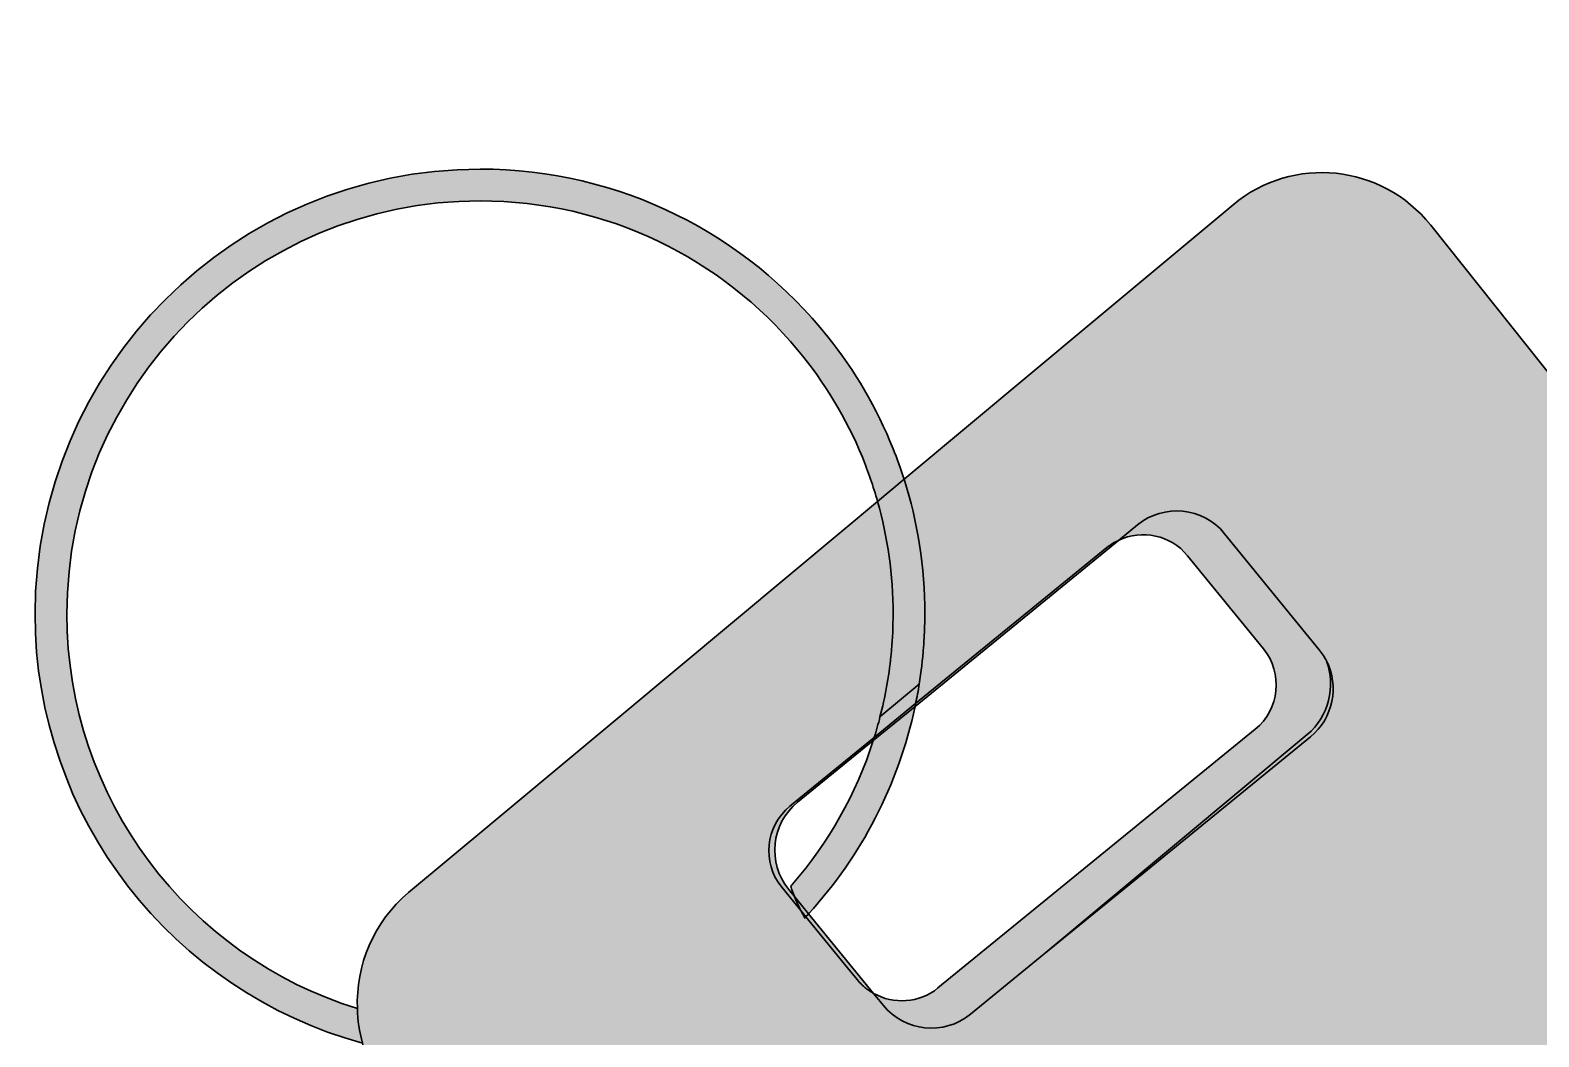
# Model space of a CAD drawing. Header units: inches. Extents: x 16.2 to 90.6, y -23.4 to 1.1.
# Drawn here: x 80.587 to 82.431, y -14.994 to -13.763 of the extents above; entities that cross this region are included whole.
import ezdxf

# ---------------------------------------------------------------- set-up
doc = ezdxf.new("R2010")
doc.units = ezdxf.units.IN
doc.header["$MEASUREMENT"] = 0
doc.layers.add('Layer 3', color=7, linetype='Continuous')
doc.layers.add('Layer 6', color=7, linetype='Continuous')

# ---------------------------------------------------------------- blocks, each defined once
blk = doc.blocks.new('block 12')
at = {"layer": 'Layer 3', "true_color": 0xbbc0c6}
h = blk.add_hatch(color=9, dxfattribs=at)
h.dxf.hatch_style = 2
h.paths.add_polyline_path([(69.2504, -3.5436), (69.2504, -18.5174), (90.1283, -18.5174), (90.1283, -3.5436)])
h.paths.add_polyline_path([(84.9681, -18.1737), (73.7988, -18.1737), (73.7988, -5.4579), (84.9681, -5.4579)])
blk = doc.blocks.new('block 35')
at = {"layer": 'Layer 6', "true_color": 0xf2f2f2}
h = blk.add_hatch(color=7, dxfattribs=at)
h.dxf.hatch_style = 2
edge = h.paths.add_edge_path()
edge.add_spline(control_points=[(82.8232, -14.6587), (82.8232, -14.6587), (82.2992, -14.0014), (82.2992, -14.0014), (82.2394, -13.9267), (82.1308, -13.9154), (82.0576, -13.9764), (82.0576, -13.9764), (81.8839, -14.1214), (81.8839, -14.1214), (81.8839, -14.1214), (81.6553, -14.3121), (81.6553, -14.3121), (81.6717, -14.364), (81.6806, -14.4194), (81.6806, -14.4768), (81.6806, -14.4868), (81.6803, -14.4967), (81.6797, -14.5065), (81.6796, -14.51), (81.6794, -14.5136), (81.679, -14.5171), (81.6779, -14.5325), (81.6761, -14.5476), (81.6738, -14.5626), (81.6738, -14.5626), (81.6258, -14.6026), (81.6258, -14.6026), (81.6321, -14.5786), (81.6365, -14.5537), (81.6392, -14.5285), (81.6394, -14.526), (81.6397, -14.5235), (81.6399, -14.521), (81.6411, -14.5064), (81.6418, -14.4917), (81.6418, -14.4768), (81.6418, -14.429), (81.6351, -14.3829), (81.6228, -14.3392), (81.6228, -14.3392), (81.5807, -14.3743), (81.5807, -14.3743), (81.5807, -14.3743), (81.31, -14.6), (81.31, -14.6), (81.31, -14.6), (81.1511, -14.7325), (81.1511, -14.7325), (81.1511, -14.7325), (81.0494, -14.8174), (81.0494, -14.8174), (81.0064, -14.8532), (80.9849, -14.9064), (80.9867, -14.9593), (80.9871, -14.9735), (80.9892, -14.9876), (80.9929, -15.0014), (80.9936, -15.0039), (80.9943, -15.0062), (80.9951, -15.0086), (80.9985, -15.0193), (81.0029, -15.0294), (81.0086, -15.0394), (81.0086, -15.0394), (81.0086, -15.0399), (81.0086, -15.0399), (81.0131, -15.0482), (81.0185, -15.0563), (81.0246, -15.0639), (81.0246, -15.064), (81.0247, -15.0642), (81.0249, -15.0643), (81.0249, -15.0643), (81.549, -15.7217), (81.549, -15.7217), (81.6086, -15.7965), (81.7172, -15.8078), (81.7903, -15.7468), (81.7903, -15.7468), (81.8176, -15.7242), (81.8176, -15.7242), (81.8219, -15.7218), (81.8261, -15.719), (81.8299, -15.7158), (81.8299, -15.7158), (81.9786, -15.5918), (81.9786, -15.5918), (81.9786, -15.5918), (81.9882, -15.5838), (81.9882, -15.5838), (81.9882, -15.5838), (82.0086, -15.5668), (82.0086, -15.5668), (82.0086, -15.5668), (82.0179, -15.559), (82.0179, -15.559), (82.0179, -15.559), (82.0665, -15.5185), (82.0665, -15.5185), (82.0665, -15.5185), (82.0674, -15.5178), (82.0674, -15.5178), (82.0674, -15.5178), (82.0758, -15.5107), (82.0758, -15.5107), (82.0747, -15.5092), (82.0738, -15.5075), (82.0728, -15.5058), (82.0728, -15.5058), (82.0764, -15.5103), (82.0764, -15.5103), (82.0764, -15.5103), (82.0881, -15.5006), (82.0881, -15.5006), (82.0881, -15.5006), (82.0972, -15.4929), (82.0972, -15.4929), (82.0972, -15.4929), (82.1047, -15.4867), (82.1047, -15.4867), (82.1047, -15.4867), (82.1304, -15.52), (82.1304, -15.52), (82.1304, -15.52), (82.1319, -15.5219), (82.1319, -15.5219), (82.1319, -15.5219), (82.1329, -15.5231), (82.1329, -15.5231), (82.1329, -15.5231), (82.1364, -15.5275), (82.1364, -15.5275), (82.1364, -15.5275), (82.1378, -15.5294), (82.1378, -15.5294), (82.1378, -15.5294), (82.1387, -15.5307), (82.1387, -15.5307), (82.1387, -15.5307), (82.1556, -15.5525), (82.1556, -15.5525), (82.1556, -15.5525), (82.2221, -15.4971), (82.2221, -15.4971), (82.2221, -15.4971), (82.2342, -15.4871), (82.2342, -15.4871), (82.2342, -15.4871), (82.2432, -15.4796), (82.2432, -15.4796), (82.2432, -15.4796), (82.3515, -15.3892), (82.3515, -15.3892), (82.3515, -15.3892), (82.3681, -15.3819), (82.3681, -15.3819), (82.3681, -15.3819), (82.3496, -15.3536), (82.3496, -15.3536), (82.3496, -15.3536), (82.2999, -15.2904), (82.2999, -15.2904), (82.2999, -15.2904), (82.3557, -15.245), (82.3557, -15.245), (82.3557, -15.245), (82.4939, -15.1324), (82.4939, -15.1324), (82.4939, -15.1324), (82.5408, -15.0942), (82.5408, -15.0942), (82.5408, -15.0942), (82.5693, -15.071), (82.5693, -15.071), (82.5693, -15.071), (82.574, -15.0671), (82.574, -15.0671), (82.574, -15.0671), (82.5757, -15.0657), (82.5757, -15.0657), (82.5757, -15.0657), (82.575, -15.0649), (82.575, -15.0649), (82.575, -15.0649), (82.576, -15.064), (82.576, -15.064), (82.576, -15.064), (82.5767, -15.0649), (82.5767, -15.0649), (82.5767, -15.0649), (82.5889, -15.0806), (82.5889, -15.0806), (82.5889, -15.0806), (82.7988, -14.9057), (82.7988, -14.9057), (82.8108, -14.8956), (82.8213, -14.884), (82.8299, -14.8715), (82.835, -14.8642), (82.8396, -14.8564), (82.8435, -14.8483), (82.8471, -14.8408), (82.8503, -14.8331), (82.8528, -14.8251), (82.8706, -14.77), (82.8615, -14.7068), (82.8232, -14.6587)], knot_values=[0, 0, 0, 0, 1, 1, 1, 2, 2, 2, 3, 3, 3, 4, 4, 4, 5, 5, 5, 6, 6, 6, 7, 7, 7, 8, 8, 8, 9, 9, 9, 10, 10, 10, 11, 11, 11, 12, 12, 12, 13, 13, 13, 14, 14, 14, 15, 15, 15, 16, 16, 16, 17, 17, 17, 18, 18, 18, 19, 19, 19, 20, 20, 20, 21, 21, 21, 22, 22, 22, 23, 23, 23, 24, 24, 24, 25, 25, 25, 26, 26, 26, 27, 27, 27, 28, 28, 28, 29, 29, 29, 30, 30, 30, 31, 31, 31, 32, 32, 32, 33, 33, 33, 34, 34, 34, 35, 35, 35, 36, 36, 36, 37, 37, 37, 38, 38, 38, 39, 39, 39, 40, 40, 40, 41, 41, 41, 42, 42, 42, 43, 43, 43, 44, 44, 44, 45, 45, 45, 46, 46, 46, 47, 47, 47, 48, 48, 48, 49, 49, 49, 50, 50, 50, 51, 51, 51, 52, 52, 52, 53, 53, 53, 54, 54, 54, 55, 55, 55, 56, 56, 56, 57, 57, 57, 58, 58, 58, 59, 59, 59, 60, 60, 60, 61, 61, 61, 62, 62, 62, 63, 63, 63, 64, 64, 64, 65, 65, 65, 66, 66, 66, 67, 67, 67, 68, 68, 68, 69, 69, 69, 69], degree=3, periodic=1)
edge = h.paths.add_edge_path()
edge.add_spline(control_points=[(82.1521, -14.6271), (82.1521, -14.6271), (81.9375, -14.8021), (81.9375, -14.8021), (81.9375, -14.8021), (81.8261, -14.8929), (81.8261, -14.8929), (81.8261, -14.8929), (81.7364, -14.9661), (81.7364, -14.9661), (81.704, -14.9925), (81.6561, -14.9876), (81.6299, -14.9553), (81.6299, -14.9553), (81.6179, -14.9406), (81.6179, -14.9406), (81.6164, -14.9397), (81.6149, -14.9389), (81.6135, -14.9379), (81.6132, -14.9376), (81.6128, -14.9375), (81.6125, -14.9372), (81.6107, -14.9361), (81.609, -14.9347), (81.6074, -14.9333), (81.6061, -14.9324), (81.6049, -14.9313), (81.6037, -14.9301), (81.6018, -14.9282), (81.5999, -14.9262), (81.5981, -14.924), (81.5981, -14.924), (81.5896, -14.9138), (81.5896, -14.9138), (81.5896, -14.9138), (81.5351, -14.8469), (81.5351, -14.8469), (81.5347, -14.8474), (81.5343, -14.8479), (81.5337, -14.8485), (81.5321, -14.8454), (81.5304, -14.8424), (81.5289, -14.8392), (81.5289, -14.8392), (81.5056, -14.8106), (81.5056, -14.8106), (81.4811, -14.7807), (81.4857, -14.7363), (81.5156, -14.7119), (81.5156, -14.7119), (81.6188, -14.6278), (81.6188, -14.6278), (81.6188, -14.6278), (81.6694, -14.5864), (81.6694, -14.5864), (81.6694, -14.5864), (81.9033, -14.3956), (81.9033, -14.3956), (81.9078, -14.3919), (81.9125, -14.389), (81.9175, -14.3868), (81.9175, -14.3868), (81.9407, -14.3678), (81.9407, -14.3678), (81.9731, -14.3415), (82.021, -14.3464), (82.0472, -14.3786), (82.0472, -14.3786), (82.1629, -14.5206), (82.1629, -14.5206), (82.1664, -14.5249), (82.1693, -14.5294), (82.1718, -14.5342), (82.1875, -14.5651), (82.1801, -14.6042), (82.1521, -14.6271)], knot_values=[0, 0, 0, 0, 1, 1, 1, 2, 2, 2, 3, 3, 3, 4, 4, 4, 5, 5, 5, 6, 6, 6, 7, 7, 7, 8, 8, 8, 9, 9, 9, 10, 10, 10, 11, 11, 11, 12, 12, 12, 13, 13, 13, 14, 14, 14, 15, 15, 15, 16, 16, 16, 17, 17, 17, 18, 18, 18, 19, 19, 19, 20, 20, 20, 21, 21, 21, 22, 22, 22, 23, 23, 23, 24, 24, 24, 25, 25, 25, 25], degree=3, periodic=1)
h = blk.add_hatch(color=7, dxfattribs=at)
h.dxf.hatch_style = 2
h.paths.add_polyline_path([(82.576, -15.064), (82.575, -15.0649), (82.5757, -15.0657), (82.5767, -15.0649)])
edge = h.paths.add_edge_path()
edge.add_spline(control_points=[(81.6553, -14.3121), (81.6553, -14.3121), (81.6228, -14.3392), (81.6228, -14.3392), (81.6351, -14.3829), (81.6418, -14.429), (81.6418, -14.4768), (81.6418, -14.4917), (81.6411, -14.5064), (81.6399, -14.521), (81.6397, -14.5235), (81.6394, -14.526), (81.6392, -14.5285), (81.6365, -14.5537), (81.6321, -14.5786), (81.6258, -14.6026), (81.6258, -14.6026), (81.6738, -14.5626), (81.6738, -14.5626), (81.6761, -14.5476), (81.6779, -14.5325), (81.679, -14.5171), (81.6794, -14.5136), (81.6796, -14.51), (81.6797, -14.5065), (81.6803, -14.4967), (81.6806, -14.4868), (81.6806, -14.4768), (81.6806, -14.4194), (81.6717, -14.364), (81.6553, -14.3121)], knot_values=[0, 0, 0, 0, 1, 1, 1, 2, 2, 2, 3, 3, 3, 4, 4, 4, 5, 5, 5, 6, 6, 6, 7, 7, 7, 8, 8, 8, 9, 9, 9, 10, 10, 10, 10], degree=3, periodic=1)
h = blk.add_hatch(color=7, dxfattribs=at)
h.dxf.hatch_style = 2
edge = h.paths.add_edge_path()
edge.add_spline(control_points=[(82.1521, -14.6271), (82.1521, -14.6271), (81.9375, -14.8021), (81.9375, -14.8021), (81.9375, -14.8021), (81.8261, -14.8929), (81.8261, -14.8929), (81.8261, -14.8929), (81.7364, -14.9661), (81.7364, -14.9661), (81.704, -14.9925), (81.6561, -14.9876), (81.6299, -14.9553), (81.6299, -14.9553), (81.6179, -14.9406), (81.6179, -14.9406), (81.6424, -14.9544), (81.6738, -14.9528), (81.6967, -14.934), (81.6967, -14.934), (82.0846, -14.6178), (82.0846, -14.6178), (82.1144, -14.5935), (82.119, -14.549), (82.0946, -14.5192), (82.0946, -14.5192), (82.0019, -14.4056), (82.0019, -14.4056), (81.9813, -14.3801), (81.946, -14.3731), (81.9175, -14.3868), (81.9175, -14.3868), (81.9407, -14.3678), (81.9407, -14.3678), (81.9731, -14.3415), (82.021, -14.3464), (82.0472, -14.3786), (82.0472, -14.3786), (82.1629, -14.5206), (82.1629, -14.5206), (82.1664, -14.5249), (82.1693, -14.5294), (82.1718, -14.5342), (82.1875, -14.5651), (82.1801, -14.6042), (82.1521, -14.6271)], knot_values=[0, 0, 0, 0, 1, 1, 1, 2, 2, 2, 3, 3, 3, 4, 4, 4, 5, 5, 5, 6, 6, 6, 7, 7, 7, 8, 8, 8, 9, 9, 9, 10, 10, 10, 11, 11, 11, 12, 12, 12, 13, 13, 13, 14, 14, 14, 15, 15, 15, 15], degree=3, periodic=1)
h = blk.add_hatch(color=7, dxfattribs=at)
h.dxf.hatch_style = 2
edge = h.paths.add_edge_path()
edge.add_spline(control_points=[(82.1521, -14.6271), (82.1521, -14.6271), (81.9375, -14.8021), (81.9375, -14.8021), (81.9375, -14.8021), (81.8261, -14.8929), (81.8261, -14.8929), (81.8261, -14.8929), (81.7364, -14.9661), (81.7364, -14.9661), (81.704, -14.9925), (81.6561, -14.9876), (81.6299, -14.9553), (81.6299, -14.9553), (81.6179, -14.9406), (81.6179, -14.9406), (81.6424, -14.9544), (81.6738, -14.9528), (81.6967, -14.934), (81.6967, -14.934), (82.0846, -14.6178), (82.0846, -14.6178), (82.1144, -14.5935), (82.119, -14.549), (82.0946, -14.5192), (82.0946, -14.5192), (82.0019, -14.4056), (82.0019, -14.4056), (81.9813, -14.3801), (81.946, -14.3731), (81.9175, -14.3868), (81.9175, -14.3868), (81.9407, -14.3678), (81.9407, -14.3678), (81.9731, -14.3415), (82.021, -14.3464), (82.0472, -14.3786), (82.0472, -14.3786), (82.1629, -14.5206), (82.1629, -14.5206), (82.1664, -14.5249), (82.1693, -14.5294), (82.1718, -14.5342), (82.1875, -14.5651), (82.1801, -14.6042), (82.1521, -14.6271)], knot_values=[0, 0, 0, 0, 1, 1, 1, 2, 2, 2, 3, 3, 3, 4, 4, 4, 5, 5, 5, 6, 6, 6, 7, 7, 7, 8, 8, 8, 9, 9, 9, 10, 10, 10, 11, 11, 11, 12, 12, 12, 13, 13, 13, 14, 14, 14, 15, 15, 15, 15], degree=3, periodic=1)
h = blk.add_hatch(color=7, dxfattribs=at)
h.dxf.hatch_style = 2
edge = h.paths.add_edge_path()
edge.add_spline(control_points=[(82.1521, -14.6271), (82.1521, -14.6271), (81.9375, -14.8021), (81.9375, -14.8021), (81.9375, -14.8021), (81.8261, -14.8929), (81.8261, -14.8929), (81.8261, -14.8929), (81.7364, -14.9661), (81.7364, -14.9661), (81.704, -14.9925), (81.6561, -14.9876), (81.6299, -14.9553), (81.6299, -14.9553), (81.6179, -14.9406), (81.6179, -14.9406), (81.6424, -14.9544), (81.6738, -14.9528), (81.6967, -14.934), (81.6967, -14.934), (82.0846, -14.6178), (82.0846, -14.6178), (82.1144, -14.5935), (82.119, -14.549), (82.0946, -14.5192), (82.0946, -14.5192), (82.0019, -14.4056), (82.0019, -14.4056), (81.9813, -14.3801), (81.946, -14.3731), (81.9175, -14.3868), (81.9175, -14.3868), (81.9407, -14.3678), (81.9407, -14.3678), (81.9731, -14.3415), (82.021, -14.3464), (82.0472, -14.3786), (82.0472, -14.3786), (82.1629, -14.5206), (82.1629, -14.5206), (82.1664, -14.5249), (82.1693, -14.5294), (82.1718, -14.5342), (82.1875, -14.5651), (82.1801, -14.6042), (82.1521, -14.6271)], knot_values=[0, 0, 0, 0, 1, 1, 1, 2, 2, 2, 3, 3, 3, 4, 4, 4, 5, 5, 5, 6, 6, 6, 7, 7, 7, 8, 8, 8, 9, 9, 9, 10, 10, 10, 11, 11, 11, 12, 12, 12, 13, 13, 13, 14, 14, 14, 15, 15, 15, 15], degree=3, periodic=1)
h = blk.add_hatch(color=7, dxfattribs=at)
h.dxf.hatch_style = 2
edge = h.paths.add_edge_path()
edge.add_spline(control_points=[(81.5142, -14.8135), (81.5142, -14.8135), (81.5213, -14.8221), (81.5213, -14.8221), (81.5213, -14.8221), (81.5213, -14.8222), (81.5213, -14.8222), (81.5213, -14.8222), (81.5385, -14.8433), (81.5385, -14.8433), (81.5385, -14.8433), (81.6179, -14.9406), (81.6179, -14.9406), (81.6164, -14.9397), (81.6149, -14.9389), (81.6135, -14.9379), (81.6132, -14.9376), (81.6128, -14.9375), (81.6125, -14.9372), (81.6107, -14.9361), (81.609, -14.9347), (81.6074, -14.9333), (81.6061, -14.9324), (81.6049, -14.9313), (81.6037, -14.9301), (81.6018, -14.9282), (81.5999, -14.9262), (81.5981, -14.924), (81.5981, -14.924), (81.5896, -14.9138), (81.5896, -14.9138), (81.5896, -14.9138), (81.5351, -14.8469), (81.5351, -14.8469), (81.5351, -14.8469), (81.5289, -14.8392), (81.5289, -14.8392), (81.5289, -14.8392), (81.5056, -14.8106), (81.5056, -14.8106), (81.4811, -14.7807), (81.4857, -14.7363), (81.5156, -14.7119), (81.5156, -14.7119), (81.6188, -14.6278), (81.6188, -14.6278), (81.6188, -14.6278), (81.6694, -14.5864), (81.6694, -14.5864), (81.6694, -14.5864), (81.9033, -14.3956), (81.9033, -14.3956), (81.9078, -14.3919), (81.9125, -14.389), (81.9175, -14.3868), (81.9175, -14.3868), (81.6688, -14.5897), (81.6688, -14.5897), (81.6688, -14.5897), (81.6175, -14.6315), (81.6175, -14.6315), (81.6175, -14.6315), (81.525, -14.7069), (81.525, -14.7069), (81.4926, -14.7332), (81.4878, -14.7812), (81.5142, -14.8135)], knot_values=[0, 0, 0, 0, 1, 1, 1, 2, 2, 2, 3, 3, 3, 4, 4, 4, 5, 5, 5, 6, 6, 6, 7, 7, 7, 8, 8, 8, 9, 9, 9, 10, 10, 10, 11, 11, 11, 12, 12, 12, 13, 13, 13, 14, 14, 14, 15, 15, 15, 16, 16, 16, 17, 17, 17, 18, 18, 18, 19, 19, 19, 20, 20, 20, 21, 21, 21, 22, 22, 22, 22], degree=3, periodic=1)
h = blk.add_hatch(color=7, dxfattribs=at)
h.dxf.hatch_style = 2
edge = h.paths.add_edge_path()
edge.add_spline(control_points=[(81.5142, -14.8135), (81.5142, -14.8135), (81.5213, -14.8221), (81.5213, -14.8221), (81.5213, -14.8221), (81.5213, -14.8222), (81.5213, -14.8222), (81.5213, -14.8222), (81.5385, -14.8433), (81.5385, -14.8433), (81.5385, -14.8433), (81.6179, -14.9406), (81.6179, -14.9406), (81.6164, -14.9397), (81.6149, -14.9389), (81.6135, -14.9379), (81.6132, -14.9376), (81.6128, -14.9375), (81.6125, -14.9372), (81.6107, -14.9361), (81.609, -14.9347), (81.6074, -14.9333), (81.6061, -14.9324), (81.6049, -14.9313), (81.6037, -14.9301), (81.6018, -14.9282), (81.5999, -14.9262), (81.5981, -14.924), (81.5981, -14.924), (81.5896, -14.9138), (81.5896, -14.9138), (81.5896, -14.9138), (81.5351, -14.8469), (81.5351, -14.8469), (81.5351, -14.8469), (81.5289, -14.8392), (81.5289, -14.8392), (81.5289, -14.8392), (81.5056, -14.8106), (81.5056, -14.8106), (81.4811, -14.7807), (81.4857, -14.7363), (81.5156, -14.7119), (81.5156, -14.7119), (81.6188, -14.6278), (81.6188, -14.6278), (81.6188, -14.6278), (81.6694, -14.5864), (81.6694, -14.5864), (81.6694, -14.5864), (81.9033, -14.3956), (81.9033, -14.3956), (81.9078, -14.3919), (81.9125, -14.389), (81.9175, -14.3868), (81.9175, -14.3868), (81.6688, -14.5897), (81.6688, -14.5897), (81.6688, -14.5897), (81.6175, -14.6315), (81.6175, -14.6315), (81.6175, -14.6315), (81.525, -14.7069), (81.525, -14.7069), (81.4926, -14.7332), (81.4878, -14.7812), (81.5142, -14.8135)], knot_values=[0, 0, 0, 0, 1, 1, 1, 2, 2, 2, 3, 3, 3, 4, 4, 4, 5, 5, 5, 6, 6, 6, 7, 7, 7, 8, 8, 8, 9, 9, 9, 10, 10, 10, 11, 11, 11, 12, 12, 12, 13, 13, 13, 14, 14, 14, 15, 15, 15, 16, 16, 16, 17, 17, 17, 18, 18, 18, 19, 19, 19, 20, 20, 20, 21, 21, 21, 22, 22, 22, 22], degree=3, periodic=1)
h = blk.add_hatch(color=7, dxfattribs=at)
h.dxf.hatch_style = 2
edge = h.paths.add_edge_path()
edge.add_spline(control_points=[(81.5142, -14.8135), (81.5142, -14.8135), (81.5213, -14.8221), (81.5213, -14.8221), (81.5213, -14.8221), (81.5213, -14.8222), (81.5213, -14.8222), (81.5213, -14.8222), (81.5385, -14.8433), (81.5385, -14.8433), (81.5385, -14.8433), (81.6179, -14.9406), (81.6179, -14.9406), (81.6164, -14.9397), (81.6149, -14.9389), (81.6135, -14.9379), (81.6132, -14.9376), (81.6128, -14.9375), (81.6125, -14.9372), (81.6107, -14.9361), (81.609, -14.9347), (81.6074, -14.9333), (81.6061, -14.9324), (81.6049, -14.9313), (81.6037, -14.9301), (81.6018, -14.9282), (81.5999, -14.9262), (81.5981, -14.924), (81.5981, -14.924), (81.5896, -14.9138), (81.5896, -14.9138), (81.5896, -14.9138), (81.5351, -14.8469), (81.5351, -14.8469), (81.5351, -14.8469), (81.5289, -14.8392), (81.5289, -14.8392), (81.5289, -14.8392), (81.5056, -14.8106), (81.5056, -14.8106), (81.4811, -14.7807), (81.4857, -14.7363), (81.5156, -14.7119), (81.5156, -14.7119), (81.6188, -14.6278), (81.6188, -14.6278), (81.6188, -14.6278), (81.6694, -14.5864), (81.6694, -14.5864), (81.6694, -14.5864), (81.9033, -14.3956), (81.9033, -14.3956), (81.9078, -14.3919), (81.9125, -14.389), (81.9175, -14.3868), (81.9175, -14.3868), (81.6688, -14.5897), (81.6688, -14.5897), (81.6688, -14.5897), (81.6175, -14.6315), (81.6175, -14.6315), (81.6175, -14.6315), (81.525, -14.7069), (81.525, -14.7069), (81.4926, -14.7332), (81.4878, -14.7812), (81.5142, -14.8135)], knot_values=[0, 0, 0, 0, 1, 1, 1, 2, 2, 2, 3, 3, 3, 4, 4, 4, 5, 5, 5, 6, 6, 6, 7, 7, 7, 8, 8, 8, 9, 9, 9, 10, 10, 10, 11, 11, 11, 12, 12, 12, 13, 13, 13, 14, 14, 14, 15, 15, 15, 16, 16, 16, 17, 17, 17, 18, 18, 18, 19, 19, 19, 20, 20, 20, 21, 21, 21, 22, 22, 22, 22], degree=3, periodic=1)
h = blk.add_hatch(color=7, dxfattribs=at)
h.dxf.hatch_style = 2
edge = h.paths.add_edge_path()
edge.add_spline(control_points=[(82.0728, -15.5058), (82.0738, -15.5075), (82.0747, -15.5092), (82.0758, -15.5107), (82.0758, -15.5107), (82.0764, -15.5103), (82.0764, -15.5103), (82.0764, -15.5103), (82.0728, -15.5058), (82.0728, -15.5058)], knot_values=[0, 0, 0, 0, 1, 1, 1, 2, 2, 2, 3, 3, 3, 3], degree=3, periodic=1)
edge = h.paths.add_edge_path()
edge.add_spline(control_points=[(82.1718, -14.5342), (82.1833, -14.5653), (82.1749, -14.6019), (82.1482, -14.6242), (82.1482, -14.6242), (81.8261, -14.8929), (81.8261, -14.8929), (81.8261, -14.8929), (81.9375, -14.8021), (81.9375, -14.8021), (81.9375, -14.8021), (82.1521, -14.6271), (82.1521, -14.6271), (82.1801, -14.6042), (82.1875, -14.5651), (82.1718, -14.5342)], knot_values=[0, 0, 0, 0, 1, 1, 1, 2, 2, 2, 3, 3, 3, 4, 4, 4, 5, 5, 5, 5], degree=3, periodic=1)
at = {"layer": 'Layer 6', "color": 7, "lineweight": 35, "true_color": 0xffffff}
for points, knots in [([(82.8232, -14.6587), (82.8232, -14.6587), (82.2992, -14.0014), (82.2992, -14.0014), (82.2394, -13.9267), (82.1308, -13.9154), (82.0576, -13.9764), (82.0576, -13.9764), (81.8839, -14.1214), (81.8839, -14.1214), (81.8839, -14.1214), (81.6553, -14.3121), (81.6553, -14.3121), (81.6717, -14.364), (81.6806, -14.4194), (81.6806, -14.4768), (81.6806, -14.4868), (81.6803, -14.4967), (81.6797, -14.5065), (81.6796, -14.51), (81.6794, -14.5136), (81.679, -14.5171), (81.6779, -14.5325), (81.6761, -14.5476), (81.6738, -14.5626), (81.6738, -14.5626), (81.6258, -14.6026), (81.6258, -14.6026), (81.6321, -14.5786), (81.6365, -14.5537), (81.6392, -14.5285), (81.6394, -14.526), (81.6397, -14.5235), (81.6399, -14.521), (81.6411, -14.5064), (81.6418, -14.4917), (81.6418, -14.4768), (81.6418, -14.429), (81.6351, -14.3829), (81.6228, -14.3392), (81.6228, -14.3392), (81.5807, -14.3743), (81.5807, -14.3743), (81.5807, -14.3743), (81.31, -14.6), (81.31, -14.6), (81.31, -14.6), (81.1511, -14.7325), (81.1511, -14.7325), (81.1511, -14.7325), (81.0494, -14.8174), (81.0494, -14.8174), (81.0064, -14.8532), (80.9849, -14.9064), (80.9867, -14.9593), (80.9871, -14.9735), (80.9892, -14.9876), (80.9929, -15.0014), (80.9936, -15.0039), (80.9943, -15.0062), (80.9951, -15.0086), (80.9985, -15.0193), (81.0029, -15.0294), (81.0086, -15.0394), (81.0086, -15.0394), (81.0086, -15.0399), (81.0086, -15.0399), (81.0131, -15.0482), (81.0185, -15.0563), (81.0246, -15.0639), (81.0246, -15.064), (81.0247, -15.0642), (81.0249, -15.0643), (81.0249, -15.0643), (81.549, -15.7217), (81.549, -15.7217), (81.6086, -15.7965), (81.7172, -15.8078), (81.7903, -15.7468), (81.7903, -15.7468), (81.8176, -15.7242), (81.8176, -15.7242), (81.8219, -15.7218), (81.8261, -15.719), (81.8299, -15.7158), (81.8299, -15.7158), (81.9786, -15.5918), (81.9786, -15.5918), (81.9786, -15.5918), (81.9882, -15.5838), (81.9882, -15.5838), (81.9882, -15.5838), (82.0086, -15.5668), (82.0086, -15.5668), (82.0086, -15.5668), (82.0179, -15.559), (82.0179, -15.559), (82.0179, -15.559), (82.0665, -15.5185), (82.0665, -15.5185), (82.0665, -15.5185), (82.0674, -15.5178), (82.0674, -15.5178), (82.0674, -15.5178), (82.0758, -15.5107), (82.0758, -15.5107), (82.0747, -15.5092), (82.0738, -15.5075), (82.0728, -15.5058), (82.0728, -15.5058), (82.0764, -15.5103), (82.0764, -15.5103), (82.0764, -15.5103), (82.0881, -15.5006), (82.0881, -15.5006), (82.0881, -15.5006), (82.0972, -15.4929), (82.0972, -15.4929), (82.0972, -15.4929), (82.1047, -15.4867), (82.1047, -15.4867), (82.1047, -15.4867), (82.1304, -15.52), (82.1304, -15.52), (82.1304, -15.52), (82.1319, -15.5219), (82.1319, -15.5219), (82.1319, -15.5219), (82.1329, -15.5231), (82.1329, -15.5231), (82.1329, -15.5231), (82.1364, -15.5275), (82.1364, -15.5275), (82.1364, -15.5275), (82.1378, -15.5294), (82.1378, -15.5294), (82.1378, -15.5294), (82.1387, -15.5307), (82.1387, -15.5307), (82.1387, -15.5307), (82.1556, -15.5525), (82.1556, -15.5525), (82.1556, -15.5525), (82.2221, -15.4971), (82.2221, -15.4971), (82.2221, -15.4971), (82.2342, -15.4871), (82.2342, -15.4871), (82.2342, -15.4871), (82.2432, -15.4796), (82.2432, -15.4796), (82.2432, -15.4796), (82.3515, -15.3892), (82.3515, -15.3892), (82.3515, -15.3892), (82.3681, -15.3819), (82.3681, -15.3819), (82.3681, -15.3819), (82.3496, -15.3536), (82.3496, -15.3536), (82.3496, -15.3536), (82.2999, -15.2904), (82.2999, -15.2904), (82.2999, -15.2904), (82.3557, -15.245), (82.3557, -15.245), (82.3557, -15.245), (82.4939, -15.1324), (82.4939, -15.1324), (82.4939, -15.1324), (82.5408, -15.0942), (82.5408, -15.0942), (82.5408, -15.0942), (82.5693, -15.071), (82.5693, -15.071), (82.5693, -15.071), (82.574, -15.0671), (82.574, -15.0671), (82.574, -15.0671), (82.5757, -15.0657), (82.5757, -15.0657), (82.5757, -15.0657), (82.575, -15.0649), (82.575, -15.0649), (82.575, -15.0649), (82.576, -15.064), (82.576, -15.064), (82.576, -15.064), (82.5767, -15.0649), (82.5767, -15.0649), (82.5767, -15.0649), (82.5889, -15.0806), (82.5889, -15.0806), (82.5889, -15.0806), (82.7988, -14.9057), (82.7988, -14.9057), (82.8108, -14.8956), (82.8213, -14.884), (82.8299, -14.8715), (82.835, -14.8642), (82.8396, -14.8564), (82.8435, -14.8483), (82.8471, -14.8408), (82.8503, -14.8331), (82.8528, -14.8251), (82.8706, -14.77), (82.8615, -14.7068), (82.8232, -14.6587)], [0, 0, 0, 0, 1, 1, 1, 2, 2, 2, 3, 3, 3, 4, 4, 4, 5, 5, 5, 6, 6, 6, 7, 7, 7, 8, 8, 8, 9, 9, 9, 10, 10, 10, 11, 11, 11, 12, 12, 12, 13, 13, 13, 14, 14, 14, 15, 15, 15, 16, 16, 16, 17, 17, 17, 18, 18, 18, 19, 19, 19, 20, 20, 20, 21, 21, 21, 22, 22, 22, 23, 23, 23, 24, 24, 24, 25, 25, 25, 26, 26, 26, 27, 27, 27, 28, 28, 28, 29, 29, 29, 30, 30, 30, 31, 31, 31, 32, 32, 32, 33, 33, 33, 34, 34, 34, 35, 35, 35, 36, 36, 36, 37, 37, 37, 38, 38, 38, 39, 39, 39, 40, 40, 40, 41, 41, 41, 42, 42, 42, 43, 43, 43, 44, 44, 44, 45, 45, 45, 46, 46, 46, 47, 47, 47, 48, 48, 48, 49, 49, 49, 50, 50, 50, 51, 51, 51, 52, 52, 52, 53, 53, 53, 54, 54, 54, 55, 55, 55, 56, 56, 56, 57, 57, 57, 58, 58, 58, 59, 59, 59, 60, 60, 60, 61, 61, 61, 62, 62, 62, 63, 63, 63, 64, 64, 64, 65, 65, 65, 66, 66, 66, 67, 67, 67, 68, 68, 68, 69, 69, 69, 69]), ([(81.6553, -14.3121), (81.6553, -14.3121), (81.6228, -14.3392), (81.6228, -14.3392), (81.6351, -14.3829), (81.6418, -14.429), (81.6418, -14.4768), (81.6418, -14.4917), (81.6411, -14.5064), (81.6399, -14.521), (81.6397, -14.5235), (81.6394, -14.526), (81.6392, -14.5285), (81.6365, -14.5537), (81.6321, -14.5786), (81.6258, -14.6026), (81.6258, -14.6026), (81.6738, -14.5626), (81.6738, -14.5626), (81.6761, -14.5476), (81.6779, -14.5325), (81.679, -14.5171), (81.6794, -14.5136), (81.6796, -14.51), (81.6797, -14.5065), (81.6803, -14.4967), (81.6806, -14.4868), (81.6806, -14.4768), (81.6806, -14.4194), (81.6717, -14.364), (81.6553, -14.3121)], [0, 0, 0, 0, 1, 1, 1, 2, 2, 2, 3, 3, 3, 4, 4, 4, 5, 5, 5, 6, 6, 6, 7, 7, 7, 8, 8, 8, 9, 9, 9, 10, 10, 10, 10]), ([(82.1521, -14.6271), (82.1521, -14.6271), (81.9375, -14.8021), (81.9375, -14.8021), (81.9375, -14.8021), (81.8261, -14.8929), (81.8261, -14.8929), (81.8261, -14.8929), (81.7364, -14.9661), (81.7364, -14.9661), (81.704, -14.9925), (81.6561, -14.9876), (81.6299, -14.9553), (81.6299, -14.9553), (81.6179, -14.9406), (81.6179, -14.9406), (81.6164, -14.9397), (81.6149, -14.9389), (81.6135, -14.9379), (81.6132, -14.9376), (81.6128, -14.9375), (81.6125, -14.9372), (81.6107, -14.9361), (81.609, -14.9347), (81.6074, -14.9333), (81.6061, -14.9324), (81.6049, -14.9313), (81.6037, -14.9301), (81.6018, -14.9282), (81.5999, -14.9262), (81.5981, -14.924), (81.5981, -14.924), (81.5896, -14.9138), (81.5896, -14.9138), (81.5896, -14.9138), (81.5351, -14.8469), (81.5351, -14.8469), (81.5347, -14.8474), (81.5343, -14.8479), (81.5337, -14.8485), (81.5321, -14.8454), (81.5304, -14.8424), (81.5289, -14.8392), (81.5289, -14.8392), (81.5056, -14.8106), (81.5056, -14.8106), (81.4811, -14.7807), (81.4857, -14.7363), (81.5156, -14.7119), (81.5156, -14.7119), (81.6188, -14.6278), (81.6188, -14.6278), (81.6188, -14.6278), (81.6694, -14.5864), (81.6694, -14.5864), (81.6694, -14.5864), (81.9033, -14.3956), (81.9033, -14.3956), (81.9078, -14.3919), (81.9125, -14.389), (81.9175, -14.3868), (81.9175, -14.3868), (81.9407, -14.3678), (81.9407, -14.3678), (81.9731, -14.3415), (82.021, -14.3464), (82.0472, -14.3786), (82.0472, -14.3786), (82.1629, -14.5206), (82.1629, -14.5206), (82.1664, -14.5249), (82.1693, -14.5294), (82.1718, -14.5342), (82.1875, -14.5651), (82.1801, -14.6042), (82.1521, -14.6271)], [0, 0, 0, 0, 1, 1, 1, 2, 2, 2, 3, 3, 3, 4, 4, 4, 5, 5, 5, 6, 6, 6, 7, 7, 7, 8, 8, 8, 9, 9, 9, 10, 10, 10, 11, 11, 11, 12, 12, 12, 13, 13, 13, 14, 14, 14, 15, 15, 15, 16, 16, 16, 17, 17, 17, 18, 18, 18, 19, 19, 19, 20, 20, 20, 21, 21, 21, 22, 22, 22, 23, 23, 23, 24, 24, 24, 25, 25, 25, 25]), ([(82.1521, -14.6271), (82.1521, -14.6271), (81.9375, -14.8021), (81.9375, -14.8021), (81.9375, -14.8021), (81.8261, -14.8929), (81.8261, -14.8929), (81.8261, -14.8929), (81.7364, -14.9661), (81.7364, -14.9661), (81.704, -14.9925), (81.6561, -14.9876), (81.6299, -14.9553), (81.6299, -14.9553), (81.6179, -14.9406), (81.6179, -14.9406), (81.6424, -14.9544), (81.6738, -14.9528), (81.6967, -14.934), (81.6967, -14.934), (82.0846, -14.6178), (82.0846, -14.6178), (82.1144, -14.5935), (82.119, -14.549), (82.0946, -14.5192), (82.0946, -14.5192), (82.0019, -14.4056), (82.0019, -14.4056), (81.9813, -14.3801), (81.946, -14.3731), (81.9175, -14.3868), (81.9175, -14.3868), (81.9407, -14.3678), (81.9407, -14.3678), (81.9731, -14.3415), (82.021, -14.3464), (82.0472, -14.3786), (82.0472, -14.3786), (82.1629, -14.5206), (82.1629, -14.5206), (82.1664, -14.5249), (82.1693, -14.5294), (82.1718, -14.5342), (82.1875, -14.5651), (82.1801, -14.6042), (82.1521, -14.6271)], [0, 0, 0, 0, 1, 1, 1, 2, 2, 2, 3, 3, 3, 4, 4, 4, 5, 5, 5, 6, 6, 6, 7, 7, 7, 8, 8, 8, 9, 9, 9, 10, 10, 10, 11, 11, 11, 12, 12, 12, 13, 13, 13, 14, 14, 14, 15, 15, 15, 15]), ([(82.1521, -14.6271), (82.1521, -14.6271), (81.9375, -14.8021), (81.9375, -14.8021), (81.9375, -14.8021), (81.8261, -14.8929), (81.8261, -14.8929), (81.8261, -14.8929), (81.7364, -14.9661), (81.7364, -14.9661), (81.704, -14.9925), (81.6561, -14.9876), (81.6299, -14.9553), (81.6299, -14.9553), (81.6179, -14.9406), (81.6179, -14.9406), (81.6424, -14.9544), (81.6738, -14.9528), (81.6967, -14.934), (81.6967, -14.934), (82.0846, -14.6178), (82.0846, -14.6178), (82.1144, -14.5935), (82.119, -14.549), (82.0946, -14.5192), (82.0946, -14.5192), (82.0019, -14.4056), (82.0019, -14.4056), (81.9813, -14.3801), (81.946, -14.3731), (81.9175, -14.3868), (81.9175, -14.3868), (81.9407, -14.3678), (81.9407, -14.3678), (81.9731, -14.3415), (82.021, -14.3464), (82.0472, -14.3786), (82.0472, -14.3786), (82.1629, -14.5206), (82.1629, -14.5206), (82.1664, -14.5249), (82.1693, -14.5294), (82.1718, -14.5342), (82.1875, -14.5651), (82.1801, -14.6042), (82.1521, -14.6271)], [0, 0, 0, 0, 1, 1, 1, 2, 2, 2, 3, 3, 3, 4, 4, 4, 5, 5, 5, 6, 6, 6, 7, 7, 7, 8, 8, 8, 9, 9, 9, 10, 10, 10, 11, 11, 11, 12, 12, 12, 13, 13, 13, 14, 14, 14, 15, 15, 15, 15]), ([(82.1521, -14.6271), (82.1521, -14.6271), (81.9375, -14.8021), (81.9375, -14.8021), (81.9375, -14.8021), (81.8261, -14.8929), (81.8261, -14.8929), (81.8261, -14.8929), (81.7364, -14.9661), (81.7364, -14.9661), (81.704, -14.9925), (81.6561, -14.9876), (81.6299, -14.9553), (81.6299, -14.9553), (81.6179, -14.9406), (81.6179, -14.9406), (81.6424, -14.9544), (81.6738, -14.9528), (81.6967, -14.934), (81.6967, -14.934), (82.0846, -14.6178), (82.0846, -14.6178), (82.1144, -14.5935), (82.119, -14.549), (82.0946, -14.5192), (82.0946, -14.5192), (82.0019, -14.4056), (82.0019, -14.4056), (81.9813, -14.3801), (81.946, -14.3731), (81.9175, -14.3868), (81.9175, -14.3868), (81.9407, -14.3678), (81.9407, -14.3678), (81.9731, -14.3415), (82.021, -14.3464), (82.0472, -14.3786), (82.0472, -14.3786), (82.1629, -14.5206), (82.1629, -14.5206), (82.1664, -14.5249), (82.1693, -14.5294), (82.1718, -14.5342), (82.1875, -14.5651), (82.1801, -14.6042), (82.1521, -14.6271)], [0, 0, 0, 0, 1, 1, 1, 2, 2, 2, 3, 3, 3, 4, 4, 4, 5, 5, 5, 6, 6, 6, 7, 7, 7, 8, 8, 8, 9, 9, 9, 10, 10, 10, 11, 11, 11, 12, 12, 12, 13, 13, 13, 14, 14, 14, 15, 15, 15, 15]), ([(81.5142, -14.8135), (81.5142, -14.8135), (81.5213, -14.8221), (81.5213, -14.8221), (81.5213, -14.8221), (81.5213, -14.8222), (81.5213, -14.8222), (81.5213, -14.8222), (81.5385, -14.8433), (81.5385, -14.8433), (81.5385, -14.8433), (81.6179, -14.9406), (81.6179, -14.9406), (81.6164, -14.9397), (81.6149, -14.9389), (81.6135, -14.9379), (81.6132, -14.9376), (81.6128, -14.9375), (81.6125, -14.9372), (81.6107, -14.9361), (81.609, -14.9347), (81.6074, -14.9333), (81.6061, -14.9324), (81.6049, -14.9313), (81.6037, -14.9301), (81.6018, -14.9282), (81.5999, -14.9262), (81.5981, -14.924), (81.5981, -14.924), (81.5896, -14.9138), (81.5896, -14.9138), (81.5896, -14.9138), (81.5351, -14.8469), (81.5351, -14.8469), (81.5351, -14.8469), (81.5289, -14.8392), (81.5289, -14.8392), (81.5289, -14.8392), (81.5056, -14.8106), (81.5056, -14.8106), (81.4811, -14.7807), (81.4857, -14.7363), (81.5156, -14.7119), (81.5156, -14.7119), (81.6188, -14.6278), (81.6188, -14.6278), (81.6188, -14.6278), (81.6694, -14.5864), (81.6694, -14.5864), (81.6694, -14.5864), (81.9033, -14.3956), (81.9033, -14.3956), (81.9078, -14.3919), (81.9125, -14.389), (81.9175, -14.3868), (81.9175, -14.3868), (81.6688, -14.5897), (81.6688, -14.5897), (81.6688, -14.5897), (81.6175, -14.6315), (81.6175, -14.6315), (81.6175, -14.6315), (81.525, -14.7069), (81.525, -14.7069), (81.4926, -14.7332), (81.4878, -14.7812), (81.5142, -14.8135)], [0, 0, 0, 0, 1, 1, 1, 2, 2, 2, 3, 3, 3, 4, 4, 4, 5, 5, 5, 6, 6, 6, 7, 7, 7, 8, 8, 8, 9, 9, 9, 10, 10, 10, 11, 11, 11, 12, 12, 12, 13, 13, 13, 14, 14, 14, 15, 15, 15, 16, 16, 16, 17, 17, 17, 18, 18, 18, 19, 19, 19, 20, 20, 20, 21, 21, 21, 22, 22, 22, 22]), ([(81.5142, -14.8135), (81.5142, -14.8135), (81.5213, -14.8221), (81.5213, -14.8221), (81.5213, -14.8221), (81.5213, -14.8222), (81.5213, -14.8222), (81.5213, -14.8222), (81.5385, -14.8433), (81.5385, -14.8433), (81.5385, -14.8433), (81.6179, -14.9406), (81.6179, -14.9406), (81.6164, -14.9397), (81.6149, -14.9389), (81.6135, -14.9379), (81.6132, -14.9376), (81.6128, -14.9375), (81.6125, -14.9372), (81.6107, -14.9361), (81.609, -14.9347), (81.6074, -14.9333), (81.6061, -14.9324), (81.6049, -14.9313), (81.6037, -14.9301), (81.6018, -14.9282), (81.5999, -14.9262), (81.5981, -14.924), (81.5981, -14.924), (81.5896, -14.9138), (81.5896, -14.9138), (81.5896, -14.9138), (81.5351, -14.8469), (81.5351, -14.8469), (81.5351, -14.8469), (81.5289, -14.8392), (81.5289, -14.8392), (81.5289, -14.8392), (81.5056, -14.8106), (81.5056, -14.8106), (81.4811, -14.7807), (81.4857, -14.7363), (81.5156, -14.7119), (81.5156, -14.7119), (81.6188, -14.6278), (81.6188, -14.6278), (81.6188, -14.6278), (81.6694, -14.5864), (81.6694, -14.5864), (81.6694, -14.5864), (81.9033, -14.3956), (81.9033, -14.3956), (81.9078, -14.3919), (81.9125, -14.389), (81.9175, -14.3868), (81.9175, -14.3868), (81.6688, -14.5897), (81.6688, -14.5897), (81.6688, -14.5897), (81.6175, -14.6315), (81.6175, -14.6315), (81.6175, -14.6315), (81.525, -14.7069), (81.525, -14.7069), (81.4926, -14.7332), (81.4878, -14.7812), (81.5142, -14.8135)], [0, 0, 0, 0, 1, 1, 1, 2, 2, 2, 3, 3, 3, 4, 4, 4, 5, 5, 5, 6, 6, 6, 7, 7, 7, 8, 8, 8, 9, 9, 9, 10, 10, 10, 11, 11, 11, 12, 12, 12, 13, 13, 13, 14, 14, 14, 15, 15, 15, 16, 16, 16, 17, 17, 17, 18, 18, 18, 19, 19, 19, 20, 20, 20, 21, 21, 21, 22, 22, 22, 22]), ([(81.5142, -14.8135), (81.5142, -14.8135), (81.5213, -14.8221), (81.5213, -14.8221), (81.5213, -14.8221), (81.5213, -14.8222), (81.5213, -14.8222), (81.5213, -14.8222), (81.5385, -14.8433), (81.5385, -14.8433), (81.5385, -14.8433), (81.6179, -14.9406), (81.6179, -14.9406), (81.6164, -14.9397), (81.6149, -14.9389), (81.6135, -14.9379), (81.6132, -14.9376), (81.6128, -14.9375), (81.6125, -14.9372), (81.6107, -14.9361), (81.609, -14.9347), (81.6074, -14.9333), (81.6061, -14.9324), (81.6049, -14.9313), (81.6037, -14.9301), (81.6018, -14.9282), (81.5999, -14.9262), (81.5981, -14.924), (81.5981, -14.924), (81.5896, -14.9138), (81.5896, -14.9138), (81.5896, -14.9138), (81.5351, -14.8469), (81.5351, -14.8469), (81.5351, -14.8469), (81.5289, -14.8392), (81.5289, -14.8392), (81.5289, -14.8392), (81.5056, -14.8106), (81.5056, -14.8106), (81.4811, -14.7807), (81.4857, -14.7363), (81.5156, -14.7119), (81.5156, -14.7119), (81.6188, -14.6278), (81.6188, -14.6278), (81.6188, -14.6278), (81.6694, -14.5864), (81.6694, -14.5864), (81.6694, -14.5864), (81.9033, -14.3956), (81.9033, -14.3956), (81.9078, -14.3919), (81.9125, -14.389), (81.9175, -14.3868), (81.9175, -14.3868), (81.6688, -14.5897), (81.6688, -14.5897), (81.6688, -14.5897), (81.6175, -14.6315), (81.6175, -14.6315), (81.6175, -14.6315), (81.525, -14.7069), (81.525, -14.7069), (81.4926, -14.7332), (81.4878, -14.7812), (81.5142, -14.8135)], [0, 0, 0, 0, 1, 1, 1, 2, 2, 2, 3, 3, 3, 4, 4, 4, 5, 5, 5, 6, 6, 6, 7, 7, 7, 8, 8, 8, 9, 9, 9, 10, 10, 10, 11, 11, 11, 12, 12, 12, 13, 13, 13, 14, 14, 14, 15, 15, 15, 16, 16, 16, 17, 17, 17, 18, 18, 18, 19, 19, 19, 20, 20, 20, 21, 21, 21, 22, 22, 22, 22]), ([(82.1718, -14.5342), (82.1833, -14.5653), (82.1749, -14.6019), (82.1482, -14.6242), (82.1482, -14.6242), (81.8261, -14.8929), (81.8261, -14.8929), (81.8261, -14.8929), (81.9375, -14.8021), (81.9375, -14.8021), (81.9375, -14.8021), (82.1521, -14.6271), (82.1521, -14.6271), (82.1801, -14.6042), (82.1875, -14.5651), (82.1718, -14.5342)], [0, 0, 0, 0, 1, 1, 1, 2, 2, 2, 3, 3, 3, 4, 4, 4, 5, 5, 5, 5])]:
    blk.add_open_spline(points, degree=3, knots=knots, dxfattribs=at)
blk = doc.blocks.new('block 34')
at = {"layer": 'Layer 6', "true_color": 0xfcee70}
h = blk.add_hatch(color=41, dxfattribs=at)
h.dxf.hatch_style = 2
edge = h.paths.add_edge_path()
edge.add_spline(control_points=[(81.6553, -14.3121), (81.6511, -14.2994), (81.6467, -14.2869), (81.6418, -14.2747), (81.6219, -14.2251), (81.595, -14.1792), (81.5622, -14.1381), (81.4625, -14.0131), (81.3089, -13.9329), (81.1367, -13.9329), (80.8361, -13.9329), (80.5926, -14.1764), (80.5926, -14.4768), (80.5926, -14.7275), (80.7622, -14.9385), (80.9929, -15.0014), (80.9892, -14.9876), (80.9871, -14.9735), (80.9867, -14.9593), (80.781, -14.8956), (80.6315, -14.7037), (80.6315, -14.4768), (80.6315, -14.1978), (80.8576, -13.9717), (81.1367, -13.9717), (81.2928, -13.9717), (81.4324, -14.0425), (81.5251, -14.1539), (81.5576, -14.1931), (81.5846, -14.2372), (81.6042, -14.2851), (81.6114, -14.3026), (81.6176, -14.3207), (81.6228, -14.3392), (81.6351, -14.3829), (81.6418, -14.429), (81.6418, -14.4768), (81.6418, -14.4917), (81.6411, -14.5064), (81.6399, -14.521), (81.6397, -14.5235), (81.6394, -14.526), (81.6392, -14.5285), (81.6365, -14.5537), (81.6321, -14.5786), (81.6258, -14.6026), (81.6237, -14.6111), (81.6214, -14.6194), (81.6187, -14.6278), (81.6183, -14.629), (81.6181, -14.6303), (81.6175, -14.6315), (81.5967, -14.6969), (81.5628, -14.7564), (81.519, -14.8071), (81.5181, -14.8081), (81.5174, -14.8089), (81.5167, -14.8097), (81.5181, -14.8139), (81.5196, -14.8179), (81.5213, -14.8221), (81.5213, -14.8221), (81.5213, -14.8222), (81.5213, -14.8222), (81.5236, -14.8281), (81.5261, -14.8336), (81.5289, -14.8392), (81.5304, -14.8424), (81.5321, -14.8454), (81.5337, -14.8485), (81.5343, -14.8479), (81.5347, -14.8474), (81.5351, -14.8469), (81.5361, -14.846), (81.5369, -14.845), (81.5378, -14.8442), (81.5381, -14.8439), (81.5383, -14.8436), (81.5385, -14.8433), (81.6025, -14.7732), (81.6485, -14.6861), (81.6688, -14.5897), (81.669, -14.5886), (81.6693, -14.5875), (81.6694, -14.5864), (81.6711, -14.5785), (81.6725, -14.5707), (81.6738, -14.5626), (81.6761, -14.5476), (81.6779, -14.5325), (81.679, -14.5171), (81.6794, -14.5136), (81.6796, -14.51), (81.6797, -14.5065), (81.6803, -14.4967), (81.6806, -14.4868), (81.6806, -14.4768), (81.6806, -14.4194), (81.6717, -14.364), (81.6553, -14.3121)], knot_values=[0, 0, 0, 0, 1, 1, 1, 2, 2, 2, 3, 3, 3, 4, 4, 4, 5, 5, 5, 6, 6, 6, 7, 7, 7, 8, 8, 8, 9, 9, 9, 10, 10, 10, 11, 11, 11, 12, 12, 12, 13, 13, 13, 14, 14, 14, 15, 15, 15, 16, 16, 16, 17, 17, 17, 18, 18, 18, 19, 19, 19, 20, 20, 20, 21, 21, 21, 22, 22, 22, 23, 23, 23, 24, 24, 24, 25, 25, 25, 26, 26, 26, 27, 27, 27, 28, 28, 28, 29, 29, 29, 30, 30, 30, 31, 31, 31, 32, 32, 32, 33, 33, 33, 33], degree=3, periodic=1)
at = {"layer": 'Layer 6', "color": 7, "lineweight": 35, "true_color": 0xffffff}
blk.add_open_spline([(81.6553, -14.3121), (81.6511, -14.2994), (81.6467, -14.2869), (81.6418, -14.2747), (81.6219, -14.2251), (81.595, -14.1792), (81.5622, -14.1381), (81.4625, -14.0131), (81.3089, -13.9329), (81.1367, -13.9329), (80.8361, -13.9329), (80.5926, -14.1764), (80.5926, -14.4768), (80.5926, -14.7275), (80.7622, -14.9385), (80.9929, -15.0014), (80.9892, -14.9876), (80.9871, -14.9735), (80.9867, -14.9593), (80.781, -14.8956), (80.6315, -14.7037), (80.6315, -14.4768), (80.6315, -14.1978), (80.8576, -13.9717), (81.1367, -13.9717), (81.2928, -13.9717), (81.4324, -14.0425), (81.5251, -14.1539), (81.5576, -14.1931), (81.5846, -14.2372), (81.6042, -14.2851), (81.6114, -14.3026), (81.6176, -14.3207), (81.6228, -14.3392), (81.6351, -14.3829), (81.6418, -14.429), (81.6418, -14.4768), (81.6418, -14.4917), (81.6411, -14.5064), (81.6399, -14.521), (81.6397, -14.5235), (81.6394, -14.526), (81.6392, -14.5285), (81.6365, -14.5537), (81.6321, -14.5786), (81.6258, -14.6026), (81.6237, -14.6111), (81.6214, -14.6194), (81.6187, -14.6278), (81.6183, -14.629), (81.6181, -14.6303), (81.6175, -14.6315), (81.5967, -14.6969), (81.5628, -14.7564), (81.519, -14.8071), (81.5181, -14.8081), (81.5174, -14.8089), (81.5167, -14.8097), (81.5181, -14.8139), (81.5196, -14.8179), (81.5213, -14.8221), (81.5213, -14.8221), (81.5213, -14.8222), (81.5213, -14.8222), (81.5236, -14.8281), (81.5261, -14.8336), (81.5289, -14.8392), (81.5304, -14.8424), (81.5321, -14.8454), (81.5337, -14.8485), (81.5343, -14.8479), (81.5347, -14.8474), (81.5351, -14.8469), (81.5361, -14.846), (81.5369, -14.845), (81.5378, -14.8442), (81.5381, -14.8439), (81.5383, -14.8436), (81.5385, -14.8433), (81.6025, -14.7732), (81.6485, -14.6861), (81.6688, -14.5897), (81.669, -14.5886), (81.6693, -14.5875), (81.6694, -14.5864), (81.6711, -14.5785), (81.6725, -14.5707), (81.6738, -14.5626), (81.6761, -14.5476), (81.6779, -14.5325), (81.679, -14.5171), (81.6794, -14.5136), (81.6796, -14.51), (81.6797, -14.5065), (81.6803, -14.4967), (81.6806, -14.4868), (81.6806, -14.4768), (81.6806, -14.4194), (81.6717, -14.364), (81.6553, -14.3121)], degree=3, knots=[0, 0, 0, 0, 1, 1, 1, 2, 2, 2, 3, 3, 3, 4, 4, 4, 5, 5, 5, 6, 6, 6, 7, 7, 7, 8, 8, 8, 9, 9, 9, 10, 10, 10, 11, 11, 11, 12, 12, 12, 13, 13, 13, 14, 14, 14, 15, 15, 15, 16, 16, 16, 17, 17, 17, 18, 18, 18, 19, 19, 19, 20, 20, 20, 21, 21, 21, 22, 22, 22, 23, 23, 23, 24, 24, 24, 25, 25, 25, 26, 26, 26, 27, 27, 27, 28, 28, 28, 29, 29, 29, 30, 30, 30, 31, 31, 31, 32, 32, 32, 33, 33, 33, 33], dxfattribs=at)
at = {"layer": 'Layer 6'}
blk.add_blockref('block 35', (0, 0), dxfattribs=at)

msp = doc.modelspace()

# ---------------------------------------------------------------- block references
at = {"layer": 'Layer 3'}
msp.add_blockref('block 12', (0, 0), dxfattribs=at)
at = {"layer": 'Layer 6'}
msp.add_blockref('block 34', (0, 0), dxfattribs=at)

doc.saveas('drawing.dxf')
